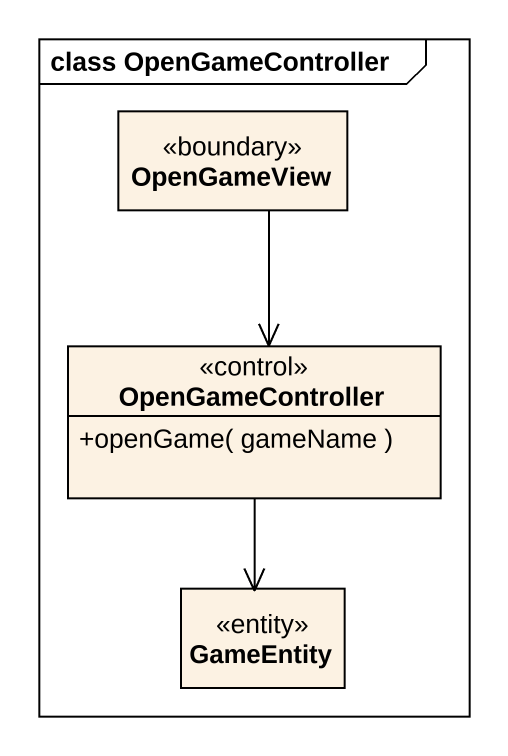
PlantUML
@startuml
mainframe class OpenGameController
hide circle
hide empty members
skinparam classAttributeIconSize 0
class OpenGameView <<boundary>>
class OpenGameController <<control>> {
  +openGame( gameName )
}
class GameEntity <<entity>>
OpenGameView --> OpenGameController
OpenGameController --> GameEntity
OpenGameController -- GameEntity
OpenGameController --> GameEntity
@enduml
